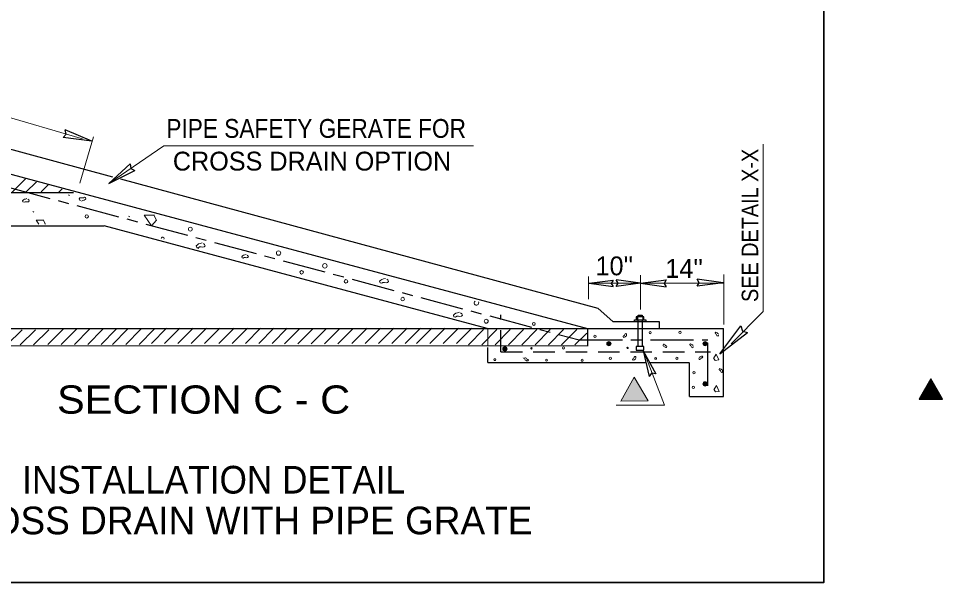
# Model space of a CAD drawing. Extents: x -48 to 160, y -10 to 186.
# Drawn here: x 97.06 to 121.46, y 30.44 to 45.34 of the extents above; entities that cross this region are included whole.
import ezdxf

# ---------------------------------------------------------------- set-up
doc = ezdxf.new("R2010")
doc.units = 0
doc.header["$LTSCALE"] = 0.19
doc.linetypes.add('LONG_DASH_SHORT_DASH', pattern=[9.9, 6, -1.2, 1.5, -1.2])
doc.linetypes.add('MEDIUM_DASHED', pattern=[4.5, 3, -1.5])
doc.layers.add('1', color=7, linetype='Continuous', lineweight=13)

msp = doc.modelspace()

# ---------------------------------------------------------------- hatches: boundary and pattern name
at = {"layer": '1'}
for points in [[(109.9606, 36.6165, 1), (109.8476, 36.6165, 1)], [(112.7089, 36.7525, 1), (112.5959, 36.7525, 1)], [(115.2495, 36.7525, 1), (115.1365, 36.7525, 1)], [(112.9641, 35.2334), (113.3156, 35.865), (113.6867, 35.2447)], [(115.2496, 35.6891, 1), (115.1365, 35.6891, 1)]]:
    msp.add_hatch(color=256, dxfattribs=at).paths.add_polyline_path(points)

# ---------------------------------------------------------------- linework, layer by layer
for p, q in [((93.8911, 43.5845), (98.7465, 42.1634)), ((98.6764, 40.9959), (99.039, 42.2197)), ((116.7283, 37.6023), (116.7283, 42.024)), ((96.8908, 40.7506), (97.2525, 41.1122)), ((97.2542, 40.7506), (97.5346, 41.0308)), ((97.6589, 40.7657), (97.8465, 40.9535)), ((98.1128, 40.7466), (98.2115, 40.8455)), ((99.598, 40.145), (99.5971, 40.1456)), ((115.6829, 37.2614), (115.6829, 38.578)), ((112.1096, 37.9247), (112.1096, 38.5307)), ((112.1841, 38.3472), (113.4815, 38.3472)), ((113.4774, 38.3472), (115.6829, 38.3472)), ((113.4815, 37.6545), (113.4815, 38.5622)), ((115.8764, 36.7505), (116.7283, 37.6023)), ((96.7523, 36.7211), (97.1524, 37.1212)), ((97.104, 36.7211), (97.5038, 37.1212)), ((97.4555, 36.7211), (97.8556, 37.1212)), ((97.8327, 36.7339), (98.2327, 37.1339)), ((98.1842, 36.7339), (98.5844, 37.1339)), ((98.5359, 36.7339), (98.9359, 37.1339)), ((98.8874, 36.7339), (99.2875, 37.1339)), ((99.2391, 36.7339), (99.6391, 37.1339)), ((99.5393, 36.7339), (99.9393, 37.1339)), ((99.8908, 36.7339), (100.2908, 37.1339)), ((100.2424, 36.7339), (100.6425, 37.1339)), ((100.5657, 36.7596), (100.9657, 37.1596)), ((100.9172, 36.7596), (101.3173, 37.1596)), ((101.2689, 36.7596), (101.6689, 37.1596)), ((101.6205, 36.7596), (102.0205, 37.1596)), ((101.9723, 36.7596), (102.3723, 37.1596)), ((102.3493, 36.7596), (102.7495, 37.1596)), ((102.7007, 36.7596), (103.1009, 37.1596)), ((103.0526, 36.7596), (103.4527, 37.1596)), ((103.4042, 36.7596), (103.8042, 37.1596)), ((103.7558, 36.7596), (104.1559, 37.1596)), ((104.0816, 36.7467), (104.4815, 37.1466)), ((104.433, 36.7467), (104.8332, 37.1466)), ((104.7848, 36.7467), (105.1847, 37.1466)), ((105.1362, 36.7467), (105.5363, 37.1466)), ((105.488, 36.7467), (105.8882, 37.1466)), ((105.865, 36.7596), (106.2652, 37.1596)), ((106.2167, 36.7596), (106.6167, 37.1596)), ((106.5684, 36.7596), (106.9685, 37.1596)), ((106.9199, 36.7596), (107.32, 37.1596)), ((107.2717, 36.7596), (107.6718, 37.1596)), ((107.5716, 36.7596), (107.9718, 37.1596)), ((107.9233, 36.7596), (108.3233, 37.1596)), ((108.275, 36.7596), (108.6751, 37.1596)), ((108.6266, 36.7596), (109.0267, 37.1596)), ((108.9418, 36.7231), (109.3418, 37.123)), ((109.2933, 36.7231), (109.6935, 37.123)), ((109.6448, 36.7231), (110.0449, 37.123)), ((109.9967, 36.7231), (110.3967, 37.123)), ((110.3482, 36.7231), (110.7481, 37.123)), ((110.6998, 36.7231), (111.0998, 37.123)), ((111.0513, 36.7231), (111.4514, 37.123)), ((111.4031, 36.7231), (111.8031, 37.123)), ((111.7546, 36.7231), (112.0659, 37.0344)), ((88.0594, 36.6959), (112.101, 36.6959))]:
    msp.add_line(p, q, dxfattribs=at)
at = {"layer": '1', "lineweight": 25}
for p, q in [((99.5486, 41.1497), (93.4223, 42.8083)), ((98.9949, 42.0975), (98.2875, 42.3999)), ((112.0973, 37.1408), (93.2215, 42.1992)), ((98.9949, 42.0975), (98.232, 42.1979)), ((99.4417, 40.9804), (100.0093, 41.4997)), ((99.4417, 40.9804), (100.1283, 41.3276)), ((112.3699, 37.6785), (99.7553, 41.0937)), ((88.0594, 40.7492), (98.5113, 40.7492)), ((90.2647, 39.8616), (99.3227, 39.8616)), ((109.4399, 37.1504), (99.3227, 39.8616)), ((112.1279, 38.347), (112.763, 38.4343)), ((112.1279, 38.347), (112.763, 38.2597)), ((113.4814, 38.3475), (112.8462, 38.4348)), ((113.4814, 38.3475), (112.8462, 38.2602)), ((113.4817, 38.3467), (114.1675, 38.4412)), ((113.4817, 38.3467), (114.1675, 38.2527)), ((115.6692, 38.3618), (114.9828, 38.4562)), ((115.6692, 38.3618), (114.9828, 38.2675)), ((112.3699, 37.6785), (112.7564, 37.3402)), ((113.4049, 37.4598), (113.4049, 37.3834)), ((113.4252, 37.4912), (113.5257, 37.4992)), ((113.4252, 37.4761), (113.5257, 37.4842)), ((113.4252, 37.461), (113.5257, 37.4692)), ((113.4252, 36.6798), (113.4252, 37.3846)), ((113.546, 37.4598), (113.546, 37.3834)), ((88.0594, 37.1504), (112.101, 37.1504)), ((112.0616, 37.1504), (115.6776, 37.1504)), ((112.0973, 36.7029), (112.0973, 37.1408)), ((112.7564, 37.3402), (113.981, 37.3402)), ((113.981, 37.3402), (113.981, 37.1504)), ((115.5788, 36.4874), (116.1367, 37.2231)), ((115.6776, 35.3603), (115.6776, 37.1504)), ((115.5788, 36.4874), (116.3145, 37.0452)), ((109.457, 36.2554), (109.457, 36.6535)), ((113.5537, 36.5609), (113.887, 35.9544)), ((113.5537, 36.5609), (113.7112, 35.887)), ((109.457, 36.2554), (113.6056, 36.2554)), ((113.7394, 36.2554), (114.7826, 36.2554)), ((114.7826, 35.3603), (114.7826, 36.2363)), ((121.0609, 35.6464), (121.2526, 35.6464)), ((121.0695, 35.6614), (121.2444, 35.6614)), ((121.078, 35.6762), (121.2357, 35.6762)), ((121.0866, 35.691), (121.2272, 35.691)), ((121.0952, 35.706), (121.219, 35.706)), ((121.1035, 35.721), (121.2105, 35.721)), ((121.1121, 35.7356), (121.202, 35.7356)), ((121.1208, 35.7506), (121.1936, 35.7506)), ((121.1292, 35.7656), (121.185, 35.7656)), ((121.1379, 35.7803), (121.1767, 35.7803)), ((121.1466, 35.7952), (121.1683, 35.7952)), ((121.1552, 35.8102), (121.1598, 35.8102)), ((120.9154, 35.3933), (121.3965, 35.3933)), ((120.9241, 35.4082), (121.388, 35.4082)), ((120.9326, 35.4232), (121.3796, 35.4232)), ((120.9412, 35.438), (121.3712, 35.438)), ((120.9499, 35.4528), (121.3627, 35.4528)), ((120.9584, 35.4678), (121.354, 35.4678)), ((120.9667, 35.4828), (121.3459, 35.4828)), ((120.9754, 35.4974), (121.3374, 35.4974)), ((120.9841, 35.5124), (121.3287, 35.5124)), ((120.9926, 35.5274), (121.3203, 35.5274)), ((121.0011, 35.5423), (121.3119, 35.5423)), ((121.0096, 35.5571), (121.3035, 35.5571)), ((121.0182, 35.5721), (121.2951, 35.5721)), ((121.0267, 35.5868), (121.2865, 35.5868)), ((121.0354, 35.6017), (121.2781, 35.6017)), ((121.0437, 35.6166), (121.2697, 35.6166)), ((121.0524, 35.6314), (121.2612, 35.6314)), ((114.7826, 35.3603), (115.6776, 35.3603)), ((120.8558, 35.2892), (121.4556, 35.2892)), ((120.8642, 35.3041), (121.4472, 35.3041)), ((120.8727, 35.3189), (121.4387, 35.3189)), ((120.8814, 35.3339), (121.4304, 35.3339)), ((120.89, 35.3488), (121.4218, 35.3488)), ((120.8986, 35.3638), (121.4134, 35.3638)), ((120.9069, 35.3785), (121.4049, 35.3785))]:
    msp.add_line(p, q, dxfattribs=at)
at = {"layer": '1', "linetype": 'LONG_DASH_SHORT_DASH', "lineweight": 25}
for p, q in [((93.1471, 41.8568), (111.8668, 36.8522)), ((111.8668, 36.8522), (115.2649, 36.8522)), ((115.2649, 35.6359), (115.2649, 36.8522))]:
    msp.add_line(p, q, dxfattribs=at)
at = {"layer": '1', "linetype": 'MEDIUM_DASHED', "lineweight": 25}
for q in [(109.7992, 37.5152), (115.3353, 36.5359)]:
    msp.add_line((109.7992, 36.5359), q, dxfattribs=at)
at = {"layer": '1', "linetype": 'MEDIUM_DASHED'}
msp.add_line((109.457, 36.7007), (109.457, 37.1314), dxfattribs=at)
at = {"layer": '1', "lineweight": 35}
msp.add_lwpolyline([(118.325, 60.744), (118.325, 30.4443), (85.0885, 30.4443)], dxfattribs=at)
at = {"layer": '1', "lineweight": 25}
for points in [[(98.232, 42.1979), (98.3167, 42.2843), (98.2875, 42.3999)], [(100.0093, 41.4997), (100.021, 41.3792), (100.1283, 41.3276)], [(112.763, 38.4343), (112.714, 38.3459), (112.763, 38.2597)], [(112.8462, 38.2602), (112.8953, 38.3484), (112.8462, 38.4348)], [(114.1675, 38.4412), (114.1144, 38.3462), (114.1675, 38.2527)], [(114.9828, 38.2675), (115.0362, 38.3624), (114.9828, 38.4562)], [(113.3244, 37.3442), (113.3244, 37.3846), (113.6265, 37.3846), (113.6265, 37.3442)], [(113.5257, 37.3846), (113.5257, 36.6798), (113.3747, 36.6798), (113.3747, 36.5793), (113.5759, 36.5793), (113.5759, 36.6798), (113.5257, 36.6798)], [(113.4252, 37.461), (113.4252, 37.5052), (113.5257, 37.5052), (113.5257, 37.461)], [(116.1367, 37.2231), (116.1763, 37.0832), (116.3145, 37.0452)], [(113.887, 35.9544), (113.7796, 35.9699), (113.7112, 35.887)]]:
    msp.add_lwpolyline(points, dxfattribs=at)
at = {"layer": '1'}
for points in [[(99.4414, 40.9808), (100.8917, 41.9825), (109.0752, 41.9825)], [(97.2807, 40.586), (97.2437, 40.5737), (97.2107, 40.5655), (97.1861, 40.5491), (97.1654, 40.5285), (97.1738, 40.4957), (97.2067, 40.4872), (97.2313, 40.5037), (97.2643, 40.5037), (97.293, 40.4997), (97.3217, 40.5037), (97.3424, 40.5243), (97.33, 40.5532), (97.3054, 40.5696)], [(98.3783, 40.6829), (98.4025, 40.6685), (98.4037, 40.6687)], [(98.7213, 40.5197), (98.7582, 40.5319), (98.7912, 40.5402), (98.8159, 40.5566), (98.8363, 40.5772), (98.8281, 40.61), (98.7954, 40.6182), (98.7707, 40.6017), (98.7379, 40.6017), (98.7089, 40.606), (98.6802, 40.6017), (98.6598, 40.5813), (98.672, 40.5525), (98.6967, 40.5362)], [(97.4636, 40.2305), (97.4394, 40.245), (97.4383, 40.2449)], [(99.9951, 40.1043), (99.9626, 40.1235), (99.9612, 40.1232)], [(100.6489, 40.1443), (100.3801, 40.1499), (100.5666, 39.8647), (100.6982, 40.0182), (100.6434, 40.1279)], [(97.7271, 40.0113), (97.5256, 40.0155), (97.5977, 39.9051)], [(97.7542, 39.9051), (97.7642, 39.9167), (97.723, 39.9991)], [(101.9072, 39.4172), (101.8578, 39.4008), (101.814, 39.3897), (101.7809, 39.3678), (101.7536, 39.3404), (101.7646, 39.2967), (101.8085, 39.2855), (101.8414, 39.3075), (101.8852, 39.3075), (101.9237, 39.3019), (101.9621, 39.3075), (101.9896, 39.3349), (101.9732, 39.3734), (101.9402, 39.3952)], [(101.771, 39.2765), (101.7795, 39.2847), (101.8179, 39.2684), (101.8216, 39.2628)], [(103.0682, 39.1081), (103.0312, 39.0957), (102.9982, 39.0877), (102.9734, 39.0712), (102.953, 39.0505), (102.9612, 39.0176), (102.9942, 39.0093), (103.0188, 39.0258), (103.0517, 39.0258), (103.0806, 39.0219), (103.1094, 39.0258), (103.1299, 39.0466), (103.1175, 39.0753), (103.0928, 39.0917)], [(106.7487, 38.4787), (106.6995, 38.4622), (106.6556, 38.4513), (106.6227, 38.4293), (106.5952, 38.402), (106.6063, 38.3582), (106.6501, 38.3471), (106.683, 38.369), (106.7267, 38.369), (106.7655, 38.3635), (106.8036, 38.369), (106.8309, 38.3965), (106.8147, 38.4348), (106.7817, 38.457)], [(108.7005, 37.5857), (108.6512, 37.5692), (108.6072, 37.5581), (108.5743, 37.5364), (108.547, 37.509), (108.5579, 37.4651), (108.6018, 37.454), (108.6347, 37.4759), (108.6787, 37.4759), (108.7171, 37.4705), (108.7552, 37.4759), (108.7827, 37.5034), (108.7663, 37.5418), (108.7333, 37.5637)], [(113.1136, 36.9617), (113.0934, 36.9451), (113.0771, 36.9296), (113.0589, 36.9215), (113.0401, 36.9173), (113.0247, 36.9337), (113.0318, 36.9552), (113.0497, 36.9633), (113.0615, 36.9817), (113.0696, 36.9994), (113.0822, 37.0142), (113.101, 37.0184), (113.113, 37.0012), (113.1133, 36.9816)], [(113.1137, 36.9808), (113.1132, 36.9621), (113.1128, 36.9613)], [(115.5459, 37.0096), (115.5259, 37.0259), (115.5096, 37.0414), (115.4914, 37.0495), (115.4726, 37.0538), (115.4568, 37.0374), (115.4641, 37.0159), (115.4822, 37.0078), (115.4939, 36.9895), (115.5019, 36.9716), (115.5146, 36.9569), (115.5335, 36.9528), (115.5452, 36.97), (115.5457, 36.9897)], [(114.0924, 36.6801), (114.1156, 36.6685), (114.135, 36.657), (114.1545, 36.6529), (114.1739, 36.6529), (114.1854, 36.6725), (114.1739, 36.6917), (114.1545, 36.6957), (114.139, 36.7111), (114.1272, 36.7268), (114.1118, 36.7384), (114.0924, 36.7384), (114.0846, 36.7189), (114.0883, 36.6996)], [(114.8782, 36.7023), (114.8583, 36.7188), (114.8418, 36.7342), (114.8238, 36.7424), (114.8048, 36.7465), (114.7894, 36.7302), (114.7966, 36.7087), (114.8146, 36.7007), (114.8263, 36.6822), (114.8344, 36.6645), (114.847, 36.6498), (114.8657, 36.6456), (114.8777, 36.6627), (114.8782, 36.6825)], [(110.3877, 36.3829), (110.3923, 36.3646), (110.3931, 36.3642)], [(110.4314, 36.3249), (110.4547, 36.3132), (110.4739, 36.3016), (110.4935, 36.2976), (110.5127, 36.2976), (110.5243, 36.3171), (110.5127, 36.3363), (110.4935, 36.3405), (110.4778, 36.3558), (110.4662, 36.3713), (110.4507, 36.383), (110.4314, 36.383), (110.4235, 36.3637), (110.4275, 36.3443)], [(113.6001, 36.4754), (114.118, 35.1251), (112.8462, 35.1251)], [(113.3632, 36.3618), (113.343, 36.3453), (113.3265, 36.3298), (113.3086, 36.3217), (113.2897, 36.3175), (113.2741, 36.3339), (113.2812, 36.3554), (113.2993, 36.3635), (113.311, 36.3819), (113.3191, 36.3996), (113.3317, 36.4144), (113.3506, 36.4185), (113.3623, 36.4014), (113.3628, 36.3816)], [(115.036, 36.3919), (115.0593, 36.4035), (115.0787, 36.4152), (115.0982, 36.4191), (115.1174, 36.4191), (115.1291, 36.3997), (115.1174, 36.3803), (115.0982, 36.3763), (115.0826, 36.3609), (115.0707, 36.3453), (115.0555, 36.3336), (115.036, 36.3336), (115.0283, 36.3532), (115.032, 36.3724)], [(115.4153, 36.3653), (115.4851, 36.4799), (115.5553, 36.3248), (115.4552, 36.3106), (115.4237, 36.3632)], [(115.649, 36.0514), (115.6289, 36.068), (115.6124, 36.0834), (115.5943, 36.0916), (115.5757, 36.0957), (115.5601, 36.0795), (115.5671, 36.058), (115.585, 36.0499), (115.597, 36.0313), (115.605, 36.0137), (115.6175, 35.9989), (115.6365, 35.9947), (115.6482, 36.0119), (115.6488, 36.0317)], [(115.6492, 36.0323), (115.6485, 36.0512), (115.6482, 36.0518)], [(115.4236, 35.534), (115.4934, 35.6487), (115.5637, 35.4937), (115.4637, 35.4793), (115.4322, 35.5317)]]:
    msp.add_lwpolyline(points, dxfattribs=at)
at = {"layer": '1', "lineweight": 25}
for points in [[(113.4754, 37.3846), (113.5759, 37.3846), (113.5759, 37.461), (113.3747, 37.461), (113.3747, 37.3846)], [(121.156, 35.82), (120.8487, 35.2841), (121.4632, 35.2841)], [(120.855, 35.2879), (121.1574, 35.8145), (121.4556, 35.2892)], [(121.156, 35.7485), (120.906, 35.3198), (121.4062, 35.3198)], [(121.156, 35.6771), (120.9702, 35.3556), (121.3417, 35.3556)], [(121.156, 35.6058), (121.0347, 35.3914), (121.2775, 35.3914)], [(121.156, 35.5343), (121.0917, 35.4271), (121.2202, 35.4271)], [(121.156, 35.4985), (121.1274, 35.4485), (121.1846, 35.4413)]]:
    msp.add_lwpolyline(points, close=True, dxfattribs=at)
at = {"layer": '1'}
msp.add_lwpolyline([(112.9641, 35.2334), (113.3156, 35.865), (113.6867, 35.2447)], close=True, dxfattribs=at)
for centre, radius in [((98.8593, 40.1155), 0.0446), ((101.595, 39.7774), 0.0513), ((103.9243, 39.1465), 0.0574), ((105.1479, 38.8067), 0.0595), ((104.5357, 38.638), 0.0479), ((105.7058, 38.3995), 0.0479), ((107.2037, 37.9302), 0.0479), ((109.4108, 37.346), 0.0513), ((110.6668, 37.2735), 0.0373), ((112.2815, 36.9474), 0.0297), ((113.7413, 37.045), 0.0287), ((114.5322, 37.0516), 0.0297), ((109.9041, 36.6165), 0.0565), ((110.6035, 36.6301), 0.0186), ((111.4519, 36.6415), 0.0297), ((112.6524, 36.7525), 0.0565), ((113.1443, 36.6416), 0.0186), ((115.193, 36.7525), 0.0565), ((112.6897, 36.3674), 0.0297), ((113.886, 36.365), 0.0257), ((114.4475, 36.3663), 0.0287), ((109.6401, 36.33), 0.0257), ((111.0066, 36.3141), 0.0257), ((111.9461, 36.3153), 0.0287), ((114.8983, 35.9852), 0.0287), ((115.1931, 35.6891), 0.0565), ((114.8818, 35.5996), 0.0287)]:
    msp.add_circle(centre, radius, dxfattribs=at)
for centre, radius, start, end in [((100.8661, 39.5306), 0.0373, 328.41228, 181.49121), ((109.1525, 37.8268), 0.0595, 122.17944, 27.75758)]:
    msp.add_arc(centre, radius, start, end, dxfattribs=at)

# ---------------------------------------------------------------- texts
for s, height, width, p in [('PIPE SAFETY GERATE FOR', 0.4973, 0.9, (100.9607, 42.1897)), ('SECTION C - C', 0.7459, 1.1, (98.0743, 34.9046)), ('INSTALLATION DETAIL', 0.731, 0.95, (97.1548, 32.7942))]:
    msp.add_text(s, height=height, dxfattribs=dict(at, width=width)).set_placement(p)
for s, height, p in [('CROSS DRAIN OPTION', 0.4973, (101.1332, 41.326)), ("10''", 0.4973, (112.2979, 38.5592)), ("14''", 0.4972, (114.1421, 38.4918)), ('CROSS DRAIN WITH PIPE GRATE', 0.731, (94.9363, 31.7176))]:
    msp.add_text(s, height=height, dxfattribs=at).set_placement(p)
at = {"layer": '1', "width": 0.9}
msp.add_text('SEE DETAIL X-X', height=0.4351, rotation=90, dxfattribs=at).set_placement((116.5938, 37.8542))

doc.saveas('drawing.dxf')
